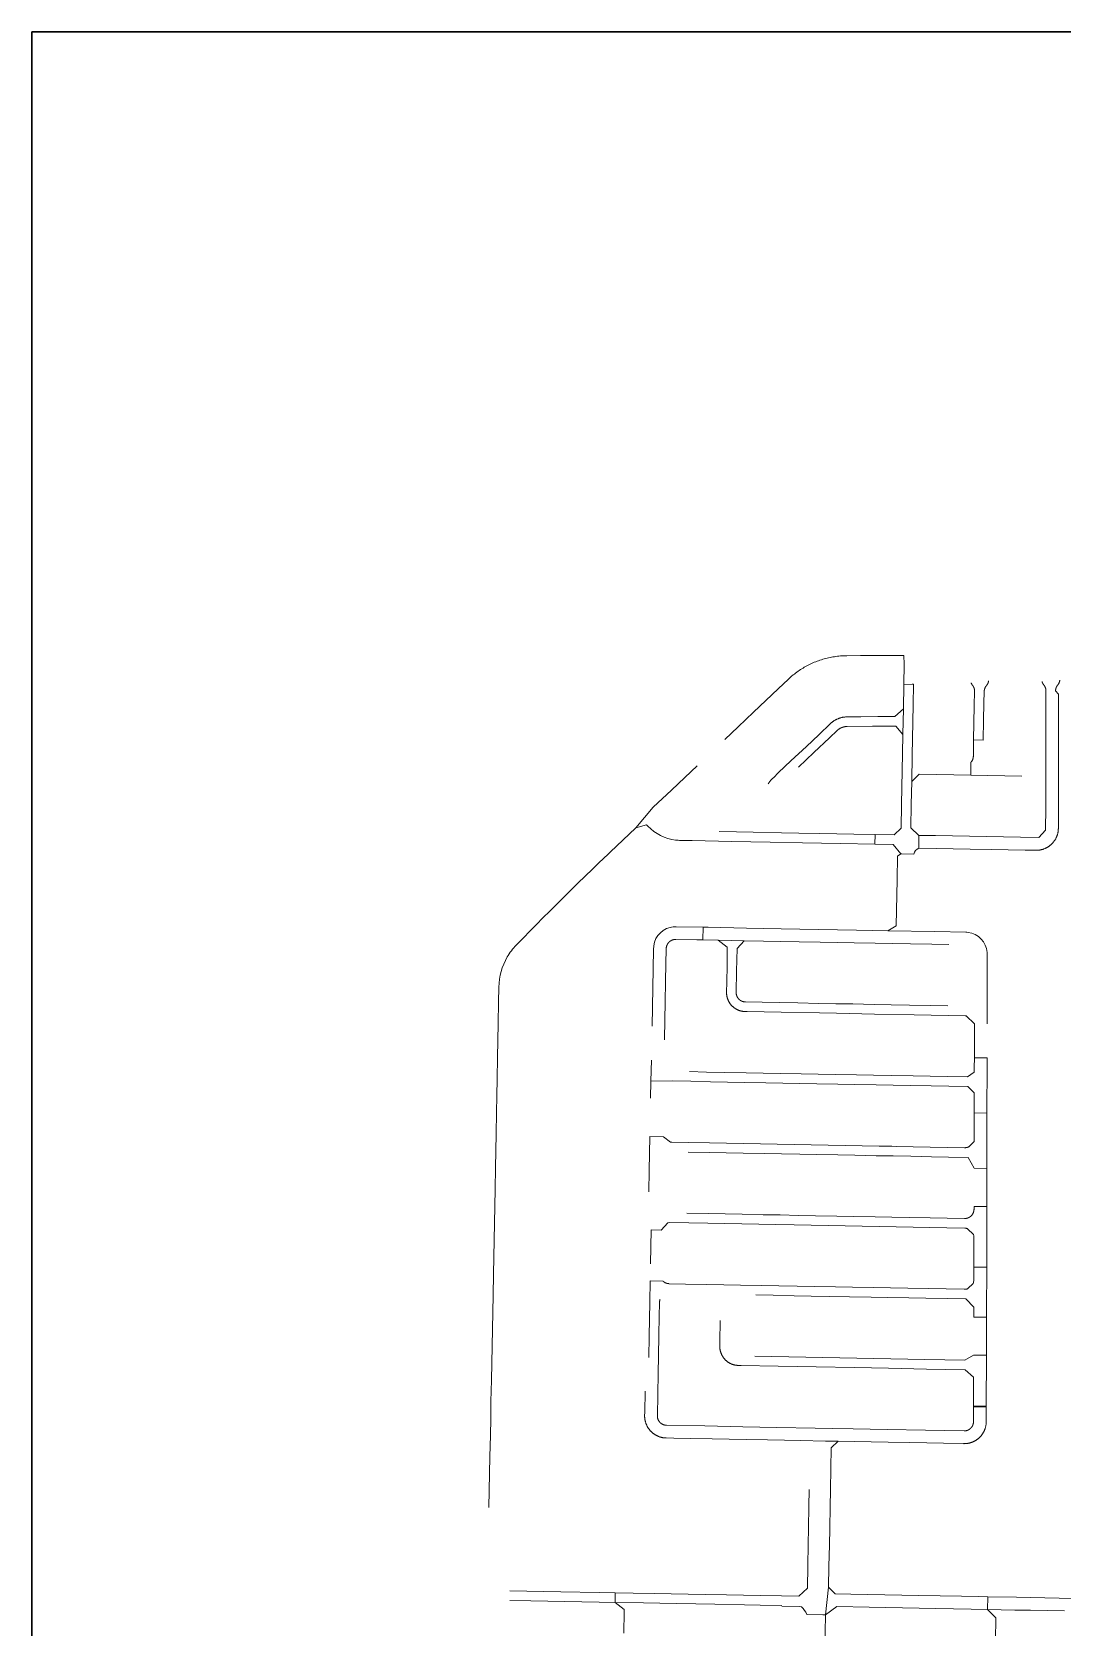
# Model space of a CAD drawing. Header units: millimetres. Extents: x 881174 to 1703668, y 372820 to 704197.
# Drawn here: x 881174 to 884814, y 667931 to 673564 of the extents above; entities that cross this region are included whole.
import ezdxf

# ---------------------------------------------------------------- set-up
doc = ezdxf.new("R2010")
doc.units = ezdxf.units.MM
doc.layers.add('Exercise01', color=190, linetype='Continuous', lineweight=30)
doc.layers.add('Polyline01', color=7, linetype='Continuous', lineweight=60, true_color=0xa451a4)

msp = doc.modelspace()

# ---------------------------------------------------------------- linework, layer by layer
at = {"layer": 'Exercise01', "ltscale": 1.5}
msp.add_lwpolyline([(881173.9, 665063.8), (887011, 665063.8), (887011, 673564.4), (881173.9, 673564.4)], close=True, dxfattribs=at)
at = {"layer": 'Polyline01', "lineweight": 0, "flags": 128}
for points in [[(884035.8, 671360.8), (884030.5, 671360.4), (884025.2, 671359.9), (884019.9, 671359.4), (884014.7, 671358.7), (884009.5, 671357.9), (884004.2, 671357.1), (883999, 671356.2), (883993.9, 671355.1), (883988.7, 671354), (883983.5, 671352.8), (883978.4, 671351.5), (883973.3, 671350.1), (883968.2, 671348.7), (883963.2, 671347.1), (883958.1, 671345.5), (883953.1, 671343.7), (883948.2, 671341.9), (883943.3, 671340), (883938.3, 671338), (883931.3, 671334.9), (883926.4, 671332.7), (883921.7, 671330.4), (883917, 671328.1), (883912.3, 671325.6), (883907.6, 671323.1), (883903, 671320.5), (883898.5, 671317.8), (883894, 671315), (883889.5, 671312.1), (883885.1, 671309.2), (883880.8, 671306.2), (883876.5, 671303.1), (883872.2, 671300), (883868, 671296.7), (883863.9, 671293.4), (883858.3, 671288.8)], [(884161.1, 671362.2), (884101, 671361.7), (884052.9, 671361.4), (884047.7, 671361.3), (884042.4, 671361.1), (884035.8, 671360.8)], [(884254.3, 671362.3), (884254.3, 671362.3), (884226.8, 671362.4), (884161.1, 671362.2)], [(884255.1, 671259.9), (884256, 671331.8), (884254.3, 671362.3)], [(883858.3, 671288.8), (883854.3, 671285.3), (883846.9, 671278.5), (883811, 671244.6), (883767.5, 671203.3)], [(884255.1, 671259.9), (884253.5, 671173.7)], [(884255.1, 671259.9), (884283.9, 671260.4)], [(884283.9, 671260.4), (884289.1, 671260.4)], [(884287.7, 671188), (884289.1, 671260.4)], [(884503.7, 671183.9), (884504.7, 671235.6), (884504.7, 671236.1), (884504.7, 671236.7), (884504.6, 671237.3), (884504.6, 671237.8), (884504.6, 671238.4), (884504.5, 671239), (884504.5, 671239.6), (884504.4, 671240.1), (884504.4, 671240.7), (884504.3, 671241.3), (884504.2, 671241.8), (884504.1, 671242.4), (884504, 671243), (884503.8, 671243.5), (884503.7, 671244.1), (884503.6, 671244.7), (884503.4, 671245.2), (884503.2, 671245.8), (884503.1, 671246.3), (884502.9, 671246.9), (884502.7, 671247.4), (884502.5, 671247.9), (884502.3, 671248.5), (884502.1, 671249), (884501.8, 671249.5), (884501.6, 671250.1), (884501.3, 671250.6), (884501.1, 671251.1), (884500.8, 671251.6), (884500.6, 671252.1), (884500.3, 671252.6), (884500, 671253.1), (884499.7, 671253.6), (884499.4, 671254.1), (884499.1, 671254.6), (884498.7, 671255.1), (884498.4, 671255.5), (884498, 671256), (884497.5, 671256.7), (884496.9, 671257.4), (884496.6, 671257.8), (884496.3, 671258.3), (884496, 671258.8), (884495.7, 671259.2), (884495.4, 671259.7), (884495.1, 671260.2), (884494.8, 671260.6), (884494.5, 671261.1), (884494.2, 671261.6), (884494, 671262.1), (884493.7, 671262.6), (884493.5, 671263.1), (884493.3, 671263.6), (884493, 671264.1), (884492.8, 671264.6), (884492.6, 671265.2), (884492.4, 671265.7)], [(884537.9, 671193.2), (884538.7, 671235), (884538.7, 671235.9), (884538.7, 671236.5), (884538.8, 671237), (884538.8, 671237.6), (884538.9, 671238.2), (884539, 671238.7), (884539, 671239.3), (884539.1, 671239.9), (884539.2, 671240.4), (884539.3, 671241), (884539.5, 671241.6), (884539.6, 671242.1), (884539.7, 671242.7), (884539.9, 671243.2), (884540.1, 671243.8), (884540.2, 671244.4), (884540.4, 671244.9), (884540.6, 671245.4), (884540.8, 671246), (884541, 671246.5), (884541.2, 671247.1), (884541.5, 671247.6), (884541.7, 671248.1), (884541.9, 671248.6), (884542.2, 671249.1), (884542.5, 671249.7), (884542.7, 671250.2), (884543, 671250.7), (884543.3, 671251.2), (884543.6, 671251.7), (884543.9, 671252.1), (884544.2, 671252.6), (884544.5, 671253.1), (884544.9, 671253.6), (884545.2, 671254), (884545.6, 671254.5), (884545.9, 671254.9), (884546.3, 671255.4), (884546.6, 671255.8), (884547, 671256.2), (884547.4, 671256.7), (884547.7, 671257.1), (884548.1, 671257.6), (884548.4, 671258), (884548.7, 671258.5), (884549, 671258.9), (884549.3, 671259.4), (884549.6, 671259.9), (884549.9, 671260.4), (884550.2, 671260.8), (884550.5, 671261.3), (884550.8, 671261.8), (884551, 671262.3), (884551.3, 671262.8), (884551.5, 671263.3), (884551.7, 671263.8), (884551.9, 671264.3), (884552.2, 671264.9), (884552.4, 671265.4), (884552.6, 671265.9), (884552.7, 671266.4), (884552.9, 671267), (884553.1, 671267.5), (884553.2, 671268), (884553.4, 671268.6), (884553.5, 671269.1), (884553.6, 671269.6), (884553.8, 671270.2), (884553.9, 671270.7), (884554, 671271.3), (884554.1, 671271.8), (884554.1, 671272.4), (884554.2, 671272.9)], [(884756.6, 671189.2), (884756.7, 671237), (884756.7, 671237.6), (884756.7, 671238.1), (884756.7, 671238.7), (884756.7, 671239.3), (884756.6, 671239.9), (884756.6, 671240.4), (884756.5, 671241), (884756.4, 671241.6), (884756.3, 671242.2), (884756.2, 671242.7), (884756.1, 671243.3), (884756, 671243.9), (884755.9, 671244.4), (884755.8, 671245), (884755.6, 671245.5), (884755.5, 671246.1), (884755.3, 671246.6), (884755.1, 671247.2), (884755, 671247.7), (884754.8, 671248.3), (884754.6, 671248.8), (884754.4, 671249.4), (884754.1, 671249.9), (884753.9, 671250.4), (884753.7, 671251), (884753.4, 671251.5), (884753.2, 671252), (884752.9, 671252.5), (884752.6, 671253), (884752.3, 671253.5), (884752.1, 671254), (884751.8, 671254.5), (884751.4, 671255), (884751.1, 671255.5), (884750.8, 671255.9), (884750.5, 671256.4), (884750.1, 671256.9), (884749.8, 671257.4), (884749.2, 671258), (884748.6, 671258.8), (884748.3, 671259.2), (884747.9, 671259.7), (884747.6, 671260.1), (884747.3, 671260.6), (884747, 671261), (884746.7, 671261.5), (884746.4, 671262), (884746.1, 671262.5), (884745.8, 671263), (884745.6, 671263.4), (884745.3, 671263.9), (884745.1, 671264.4), (884744.8, 671264.9), (884744.6, 671265.5), (884744.4, 671266), (884744.2, 671266.5), (884744, 671267), (884743.8, 671267.5), (884743.6, 671268.1), (884743.4, 671268.6), (884743.2, 671269.1), (884743.1, 671269.7)], [(884790.7, 671237), (884790.8, 671239.1), (884790.8, 671239.6), (884790.9, 671240.2), (884791, 671240.8), (884791, 671241.3), (884791.1, 671241.9), (884791.2, 671242.5), (884791.3, 671243.1), (884791.4, 671243.6), (884791.6, 671244.2), (884791.7, 671244.7), (884791.8, 671245.3), (884792, 671245.9), (884792.1, 671246.4), (884792.3, 671247), (884792.5, 671247.5), (884792.7, 671248), (884792.9, 671248.6), (884793.1, 671249.1), (884793.3, 671249.7), (884793.5, 671250.2), (884793.8, 671250.7), (884794, 671251.2), (884794.3, 671251.7), (884794.5, 671252.3), (884794.8, 671252.8), (884795.1, 671253.3), (884795.4, 671253.8), (884795.7, 671254.3), (884796, 671254.7), (884796.3, 671255.2), (884796.6, 671255.7), (884797, 671256.2), (884797.3, 671256.6), (884797.7, 671257.1), (884798, 671257.5), (884798.3, 671257.9), (884798.7, 671258.4), (884799.1, 671258.9), (884799.4, 671259.3), (884799.8, 671259.8), (884800.1, 671260.2), (884800.4, 671260.7), (884800.7, 671261.1), (884801, 671261.6), (884801.3, 671262.1), (884801.6, 671262.6), (884801.9, 671263.1), (884802.1, 671263.5), (884802.4, 671264), (884802.6, 671264.5), (884802.9, 671265), (884803.1, 671265.6), (884803.3, 671266.1), (884803.5, 671266.6), (884803.7, 671267.1), (884803.9, 671267.6), (884804.1, 671268.2), (884804.3, 671268.7), (884804.4, 671269.2), (884804.6, 671269.8), (884804.8, 671270.3), (884804.9, 671270.8), (884805, 671271.4), (884805.1, 671271.9), (884805.3, 671272.5), (884805.4, 671273), (884805.4, 671273.6), (884805.5, 671274.1), (884805.6, 671274.7), (884805.7, 671275.2)], [(884801.7, 671226.1), (884790.7, 671237)], [(883767.5, 671203.3), (883723.9, 671162.1), (883669.4, 671110.5)], [(884285.4, 671068), (884286.6, 671128), (884287.7, 671188)], [(884501.4, 671063.9), (884502.5, 671123.9), (884503.7, 671183.9)], [(884535.4, 671063.3), (884536.7, 671133.2), (884537.9, 671193.2)], [(884756.3, 671059.2), (884756.5, 671129.2), (884756.6, 671189.2)], [(884801.5, 671140.6), (884801.6, 671200.6), (884801.7, 671226.1)], [(884045.8, 671144.9), (884044.4, 671144.7), (884042.8, 671144.5), (884041.3, 671144.3), (884039.9, 671144), (884038.4, 671143.8), (884036.9, 671143.5), (884035.4, 671143.1), (884033.9, 671142.8), (884032.4, 671142.4), (884031, 671142), (884029.5, 671141.5), (884028.1, 671141.1), (884026.6, 671140.6), (884025.2, 671140.1), (884023.8, 671139.6), (884022.4, 671139), (884021, 671138.4), (884019.6, 671137.8), (884018.2, 671137.2), (884016.8, 671136.5), (884015.5, 671135.8), (884014.1, 671135.1), (884012.8, 671134.4), (884011.5, 671133.7), (884010.2, 671132.9), (884008.9, 671132.1), (884007.6, 671131.3), (884006.3, 671130.4), (884005.1, 671129.6), (884003.9, 671128.7), (884002.6, 671127.8), (884001.4, 671126.9), (884000.2, 671125.9), (883999.1, 671125), (883997, 671123.1), (883996.2, 671122.4), (883995.3, 671121.6), (883954, 671082.5)], [(884162.6, 671146.2), (884102.6, 671145.7), (884054.5, 671145.4), (884053, 671145.4), (884051.5, 671145.3), (884050, 671145.2), (884048.5, 671145.1), (884045.8, 671144.9)], [(884223.4, 671146.6), (884162.6, 671146.2)], [(884253.5, 671173.7), (884223.4, 671146.6)], [(884253.5, 671173.7), (884251.6, 671082.8)], [(884801.2, 671020.6), (884801.4, 671080.6), (884801.5, 671140.6)], [(883669.4, 671110.5), (883622.2, 671065.8)], [(883954, 671082.5), (883910.4, 671041.2), (883856, 670989.7)], [(884144, 671112), (884054.7, 671111.4), (884053.8, 671111.4), (884052.9, 671111.4), (884052, 671111.3), (884051.1, 671111.2), (884050.1, 671111.2), (884049.2, 671111.1), (884048.3, 671111), (884047.4, 671110.8), (884046.5, 671110.7), (884045.6, 671110.5), (884044.6, 671110.4), (884043.7, 671110.2), (884042.8, 671110), (884041.9, 671109.7), (884041, 671109.5), (884040.2, 671109.2), (884039.3, 671109), (884038.4, 671108.7), (884037.5, 671108.4), (884036.6, 671108.1), (884035.8, 671107.7), (884034.9, 671107.4), (884034.1, 671107), (884033.2, 671106.7), (884032.4, 671106.3), (884031.6, 671105.9), (884030.7, 671105.5), (884029.9, 671105), (884029.1, 671104.6), (884028.3, 671104.1), (884027.5, 671103.6), (884026.7, 671103.1), (884025.9, 671102.6), (884025.2, 671102.1), (884024.4, 671101.6), (884023.7, 671101.1), (884022.9, 671100.5), (884022.2, 671099.9), (884021.5, 671099.4), (884020.8, 671098.8), (884020.1, 671098.2), (884019.4, 671097.5), (884018.7, 671096.9), (883991.6, 671071.2), (883937.1, 671019.7)], [(884225.9, 671112.5), (884144, 671112)], [(884251.6, 671082.8), (884225.9, 671112.5)], [(884282.4, 670916.8), (884284.3, 671010.5), (884285.4, 671068)], [(884491.9, 670985.1), (884492.2, 670985.5), (884492.5, 670985.8), (884492.9, 670986.3), (884493.3, 670986.7), (884493.6, 670987.2), (884494, 670987.6), (884494.3, 670988.1), (884494.6, 670988.6), (884495, 670989.1), (884495.3, 670989.5), (884495.6, 670990), (884495.9, 670990.5), (884496.1, 670991), (884496.4, 670991.5), (884496.7, 670992.1), (884496.9, 670992.6), (884497.2, 670993.1), (884497.4, 670993.6), (884497.7, 670994.1), (884497.9, 670994.7), (884498.1, 670995.2), (884498.3, 670995.7), (884498.5, 670996.3), (884498.7, 670996.8), (884498.8, 670997.4), (884499, 670997.9), (884499.2, 670998.5), (884499.3, 670999.1), (884499.4, 670999.6), (884499.6, 671000.2), (884499.7, 671000.7), (884499.8, 671001.3), (884499.9, 671001.9), (884500, 671002.4), (884500, 671003), (884500.1, 671003.6), (884500.2, 671004.2), (884500.2, 671004.7), (884500.3, 671005.3), (884500.3, 671006.4), (884501.4, 671063.9)], [(884501.4, 671063.9), (884535.4, 671063.3)], [(883937.1, 671019.7), (883882.2, 670967.8)], [(884756.2, 671002.1), (884756.3, 671059.2)], [(884800.9, 670885.7), (884801.1, 670960.7), (884801.2, 671020.6)], [(883433.4, 670887.1), (883480.6, 670931.8), (883524.2, 670973)], [(883856, 670989.7), (883812.4, 670948.4), (883793.6, 670930.6), (883792.1, 670929.2), (883790.7, 670927.8), (883789.2, 670926.3), (883787.8, 670924.8), (883786.5, 670923.3), (883785.1, 670921.8), (883783.8, 670920.2), (883782.5, 670918.6), (883781.3, 670917), (883780, 670915.4), (883778.8, 670913.7), (883777.7, 670912), (883776.5, 670910.3), (883775.4, 670908.6)], [(884491, 670939.6), (884491.9, 670985.1)], [(884756, 670902.2), (884756.2, 671002.1)], [(884281, 670835.6), (884282.4, 670916.8)], [(884282.4, 670916.8), (884309.4, 670943)], [(884309.4, 670943), (884371, 670941.9)], [(884371, 670941.9), (884431, 670940.8), (884491, 670939.6)], [(884491, 670939.6), (884551, 670938.5), (884611, 670937.3)], [(884611, 670937.3), (884671, 670936.2)], [(884755.6, 670744.9), (884755.8, 670826.7), (884756, 670902.2)], [(883308.3, 670753.6), (883369.2, 670826.3), (883433.4, 670887.1)], [(884800.6, 670765.7), (884800.9, 670885.7)], [(884281, 670835.6), (884279.6, 670753.4)], [(883262.3, 670710.1), (883308.3, 670753.6)], [(883308.3, 670753.6), (883346, 670763.6)], [(884153.1, 670730), (884152.6, 670696)], [(884279.6, 670753.4), (884308.2, 670727)], [(884308.2, 670727), (884307.5, 670682.1)], [(884308.2, 670727), (884366.9, 670725.9)], [(884366.9, 670725.9), (884426.9, 670724.8), (884486.9, 670723.7)], [(884731.3, 670719.2), (884755.6, 670744.9)], [(884749.7, 670679), (884751, 670679.5), (884752.3, 670680), (884753.5, 670680.6), (884754.8, 670681.1), (884756, 670681.7), (884757.2, 670682.3), (884758.4, 670682.9), (884759.6, 670683.5), (884760.8, 670684.2), (884762, 670684.9), (884763.2, 670685.6), (884764.3, 670686.3), (884765.5, 670687), (884766.6, 670687.8), (884767.7, 670688.6), (884768.8, 670689.4), (884769.9, 670690.2), (884771, 670691), (884772.1, 670691.9), (884773.1, 670692.7), (884774.1, 670693.6), (884775.2, 670694.5), (884776.1, 670695.5), (884777.1, 670696.4), (884778.1, 670697.4), (884779, 670698.3), (884780, 670699.3), (884780.9, 670700.3), (884781.8, 670701.4), (884782.7, 670702.4), (884783.5, 670703.5), (884784.4, 670704.5), (884785.2, 670705.6), (884786.3, 670707.1), (884787.1, 670708.3), (884787.8, 670709.4), (884788.6, 670710.5), (884789.3, 670711.7), (884790, 670712.9), (884790.6, 670714), (884791.3, 670715.2), (884791.9, 670716.4), (884792.5, 670717.7), (884793.1, 670718.9), (884793.7, 670720.1), (884794.3, 670721.4), (884794.8, 670722.6), (884795.3, 670723.9), (884795.8, 670725.2), (884796.2, 670726.4), (884796.7, 670727.7), (884797.1, 670729), (884797.5, 670730.3), (884797.9, 670731.6), (884798.2, 670733), (884798.5, 670734.3), (884798.8, 670735.6), (884799.1, 670736.9), (884799.4, 670738.3), (884799.6, 670739.6), (884799.8, 670741), (884800, 670742.3), (884800.1, 670743.7), (884800.3, 670745), (884800.4, 670746.4), (884800.5, 670747.7), (884800.5, 670749.1), (884800.6, 670750.5), (884800.6, 670752), (884800.6, 670765.7)], [(883153.2, 670606.2), (883177.3, 670629.4), (883193.7, 670645), (883210.4, 670660.9), (883218.2, 670668.3), (883262.3, 670710.1)], [(883645.6, 670705.8), (883506.4, 670708.3)], [(883782.2, 670703.1), (883645.6, 670705.8)], [(883896.4, 670700.9), (883782.2, 670703.1)], [(884031.3, 670698.3), (883896.4, 670700.9)], [(884152.6, 670696), (884031.3, 670698.3)], [(884152.6, 670696), (884217, 670694.9)], [(884217, 670694.9), (884243.7, 670661.3)], [(884307.5, 670682.1), (884368.6, 670680.9)], [(884368.6, 670680.9), (884428.6, 670679.8), (884488.6, 670678.6)], [(884486.9, 670723.7), (884546.9, 670722.5), (884606.9, 670721.4)], [(884488.6, 670678.6), (884563.6, 670677.2), (884623.6, 670676)], [(884606.9, 670721.4), (884666.9, 670720.2)], [(884623.6, 670676), (884683.6, 670674.9), (884721.1, 670674.2), (884722.5, 670674.2), (884723.8, 670674.2), (884725.2, 670674.2), (884726.6, 670674.3), (884727.9, 670674.4), (884729.3, 670674.5), (884730.6, 670674.6), (884732, 670674.7), (884733.3, 670674.9), (884734.7, 670675.1), (884736, 670675.3), (884737.4, 670675.6), (884738.7, 670675.9), (884740, 670676.1), (884741.4, 670676.5), (884742.7, 670676.8), (884744, 670677.2), (884745.3, 670677.5), (884746.6, 670678), (884747.9, 670678.4), (884749.7, 670679)], [(884666.9, 670720.2), (884731.3, 670719.2)], [(884243.7, 670661.3), (884247.4, 670661.3)], [(884247.4, 670661.3), (884290.3, 670661)], [(883066.3, 670521.6), (883086.5, 670541.5), (883102, 670556.6), (883129.6, 670583.4), (883153.2, 670606.2)], [(882958.9, 670414.5), (882977.3, 670433), (883006.2, 670462.1), (883034.3, 670490), (883066.3, 670521.6)], [(883448.8, 670359.4), (883448.3, 670359.4), (883447.7, 670359.4), (883447.1, 670359.3), (883446.5, 670359.3), (883446, 670359.3), (883445.4, 670359.2), (883444.8, 670359.2), (883444.2, 670359.1), (883443.7, 670359.1), (883443.1, 670359), (883442.5, 670358.9), (883442, 670358.8), (883441.4, 670358.7), (883440.8, 670358.5), (883440.3, 670358.4), (883439.7, 670358.3), (883439.2, 670358.1), (883438.6, 670357.9), (883438.1, 670357.8), (883437.5, 670357.6), (883437, 670357.4), (883436.4, 670357.2), (883435.9, 670357), (883435.4, 670356.8), (883434.8, 670356.5), (883434.3, 670356.3), (883433.8, 670356.1), (883433.3, 670355.8), (883432.8, 670355.5), (883432.3, 670355.3), (883431.8, 670355), (883431.3, 670354.7), (883430.8, 670354.4), (883430.3, 670354.1), (883429.8, 670353.8), (883429.3, 670353.4), (883428.9, 670353.1), (883428.4, 670352.8), (883427.9, 670352.4), (883427.5, 670352), (883427, 670351.7), (883426.6, 670351.3), (883426.2, 670350.9), (883425.8, 670350.5), (883425.3, 670350.1), (883424.9, 670349.7), (883424.5, 670349.3), (883424.1, 670348.9), (883423.7, 670348.5), (883423.3, 670348.1), (883423, 670347.6), (883422.6, 670347.2), (883422.2, 670346.7), (883421.9, 670346.3), (883421.5, 670345.8), (883421.2, 670345.3), (883420.9, 670344.9), (883420.6, 670344.4), (883420.3, 670343.9), (883420, 670343.4), (883419.7, 670342.9), (883419.4, 670342.4), (883419.1, 670341.9), (883418.8, 670341.4), (883418.6, 670340.9), (883418.3, 670340.4), (883418.1, 670339.8), (883417.9, 670339.3), (883417.6, 670338.8), (883417.4, 670338.2), (883417.2, 670337.7), (883417, 670337.2), (883416.8, 670336.6), (883416.7, 670336.1), (883416.5, 670335.5), (883416.4, 670335), (883416.2, 670334.4), (883416.1, 670333.8), (883415.9, 670333.3), (883415.8, 670332.7), (883415.7, 670332.1), (883415.6, 670331.6), (883415.5, 670331), (883415.5, 670330.4), (883415.4, 670329.9), (883415.3, 670329.3), (883415.3, 670328.7), (883415.3, 670328.1), (883415.2, 670327.1)], [(883544.6, 670357.5), (883523.8, 670357.9), (883448.8, 670359.4)], [(883544.6, 670357.5), (883598.9, 670356.5)], [(883630.9, 670332.1), (883630.1, 670267.9)], [(883691, 670354.7), (883758.8, 670353.5)], [(883758.8, 670353.5), (883818.8, 670352.3), (883884.5, 670351.1)], [(883884.5, 670351.1), (883958.8, 670349.6), (884018.7, 670348.5)], [(884018.7, 670348.5), (884078.7, 670347.4), (884153.7, 670345.9)], [(884153.7, 670345.9), (884213.7, 670344.8), (884278.7, 670343.6)], [(884278.7, 670343.6), (884353.7, 670342.1), (884413.7, 670341)], [(883415.2, 670327.1), (883414.2, 670272)], [(883414.2, 670272), (883413, 670212), (883411.6, 670137)], [(883630.1, 670267.9), (883629, 670207.9), (883628.3, 670172.9), (883628.3, 670171.7), (883628.3, 670170.6), (883628.4, 670169.4), (883628.4, 670168.2), (883628.5, 670167.1), (883628.6, 670165.9), (883628.7, 670164.7), (883628.8, 670163.6), (883629, 670162.4), (883629.1, 670161.3), (883629.3, 670160.1), (883629.5, 670159), (883629.8, 670157.8), (883630, 670156.7), (883630.3, 670155.6), (883630.9, 670153.3)], [(883662.4, 670168.8), (883662.5, 670168.2), (883662.6, 670167.7), (883662.6, 670167.1), (883662.7, 670166.5), (883662.8, 670165.9), (883662.9, 670165.4), (883663, 670164.8), (883663.1, 670164.3), (883663.3, 670163.7), (883663.4, 670163.1), (883663.6, 670162.6), (883663.7, 670162), (883663.9, 670161.5), (883664.1, 670160.9), (883664.3, 670160.4), (883664.5, 670159.9), (883664.7, 670159.3), (883664.9, 670158.8), (883665.1, 670158.3), (883665.4, 670157.7), (883665.6, 670157.2), (883665.9, 670156.7), (883666.1, 670156.2), (883666.4, 670155.7), (883666.7, 670155.2), (883667, 670154.7), (883667.3, 670154.2), (883667.6, 670153.7), (883667.9, 670153.2), (883668.2, 670152.8), (883668.6, 670152.3), (883668.9, 670151.8), (883669.3, 670151.4), (883669.6, 670150.9), (883670, 670150.5), (883670.4, 670150), (883670.8, 670149.6), (883671.1, 670149.2), (883671.5, 670148.7), (883671.9, 670148.3), (883672.4, 670147.9), (883672.8, 670147.5), (883673.2, 670147.1), (883673.6, 670146.8), (883674.1, 670146.4), (883674.5, 670146), (883675, 670145.7), (883675.4, 670145.3), (883675.9, 670145), (883676.3, 670144.6), (883676.8, 670144.3), (883677.3, 670144), (883677.8, 670143.7), (883678.3, 670143.4), (883678.8, 670143.1), (883679.3, 670142.8), (883679.8, 670142.5), (883680.3, 670142.3), (883680.8, 670142), (883681.3, 670141.7), (883681.8, 670141.5), (883682.4, 670141.3), (883682.9, 670141.1), (883683.4, 670140.8), (883684, 670140.6), (883684.5, 670140.4), (883685.1, 670140.3), (883685.6, 670140.1), (883686.2, 670139.9), (883686.7, 670139.8), (883687.3, 670139.6), (883687.8, 670139.5)], [(882820.3, 670002.5), (882821.4, 670062.5), (882822.9, 670137.5)], [(883411.6, 670137), (883410.5, 670077), (883409.1, 670005.1)], [(883630.9, 670153.3), (883631.2, 670152.2), (883631.5, 670151.1), (883631.9, 670150), (883632.3, 670148.9), (883632.7, 670147.8), (883633.1, 670146.7), (883633.6, 670145.6), (883634, 670144.5), (883634.5, 670143.5), (883635, 670142.4), (883635.5, 670141.4), (883636.1, 670140.3), (883636.6, 670139.3), (883637.2, 670138.3), (883637.8, 670137.3), (883638.4, 670136.3), (883639, 670135.3), (883639.7, 670134.3), (883640.3, 670133.3), (883641, 670132.4), (883641.7, 670131.4), (883642.4, 670130.5), (883643.1, 670129.6), (883643.9, 670128.7), (883644.6, 670127.8), (883645.4, 670126.9), (883646.2, 670126.1), (883647, 670125.2), (883647.8, 670124.4), (883648.7, 670123.6), (883649.5, 670122.7), (883650.4, 670122), (883651.2, 670121.2), (883652.1, 670120.4), (883653, 670119.7), (883653.9, 670118.9), (883654.9, 670118.2), (883655.8, 670117.5), (883656.7, 670116.8), (883657.7, 670116.2), (883658.7, 670115.6), (883660.7, 670114.3), (883661.6, 670113.7), (883662.7, 670113.1), (883663.7, 670112.6), (883664.7, 670112), (883665.8, 670111.5), (883666.8, 670111), (883667.9, 670110.5), (883669, 670110), (883670, 670109.6), (883671.1, 670109.2), (883672.2, 670108.7), (883673.3, 670108.3), (883674.4, 670108), (883675.5, 670107.6), (883676.7, 670107.3), (883677.8, 670107), (883678.9, 670106.7), (883680.1, 670106.4), (883681.2, 670106.1), (883682.3, 670105.9), (883683.5, 670105.7), (883684.6, 670105.5), (883685.8, 670105.3), (883687, 670105.2), (883688.1, 670105), (883689.3, 670104.9), (883690.4, 670104.8), (883691.6, 670104.7), (883692.8, 670104.7), (883694.1, 670104.6), (883700.7, 670104.5)], [(883687.8, 670139.5), (883688.4, 670139.4), (883689, 670139.2), (883689.5, 670139.1), (883690.1, 670139), (883690.7, 670139), (883691.2, 670138.9), (883691.8, 670138.8), (883692.4, 670138.8), (883693, 670138.7), (883693.5, 670138.7), (883694.1, 670138.7), (883694.7, 670138.6), (883754.7, 670137.5)], [(883700.7, 670104.5), (883761.5, 670103.4), (883821.5, 670102.2)], [(883754.7, 670137.5), (883814.7, 670136.4), (883879.7, 670135.1)], [(883879.7, 670135.1), (883954.6, 670133.7), (884014.6, 670132.5)], [(884014.6, 670132.5), (884074.6, 670131.4), (884149.6, 670130)], [(884149.6, 670130), (884209.6, 670128.8), (884274.6, 670127.6)], [(884274.6, 670127.6), (884349.6, 670126.2), (884409.6, 670125)], [(883821.5, 670102.2), (883956.5, 670099.6)], [(883956.5, 670099.6), (884016.5, 670098.5), (884016.5, 670098.5)], [(884016.5, 670098.5), (884151.5, 670095.9)], [(884151.5, 670095.9), (884291.4, 670093.3)], [(884291.4, 670093.3), (884411.4, 670091)], [(884411.4, 670091), (884471.7, 670089.8), (884475.2, 670089.8), (884475.2, 670089.8)], [(882817.7, 669867.6), (882819.2, 669942.6), (882820.3, 670002.5)], [(884503.8, 669941.7), (884503.7, 669906.7), (884503.5, 669890.9)], [(884548.5, 669805.8), (884548.6, 669857.5), (884548.6, 669865.8), (884548.8, 669940.8)], [(883361.3, 669858.6), (883362.7, 669933.5)], [(883622.4, 669890), (883557.4, 669891.2), (883497.5, 669892.4)], [(883757.4, 669887.4), (883697.4, 669888.5), (883622.4, 669890)], [(883892.4, 669884.8), (883817.4, 669886.3), (883757.4, 669887.4)], [(884013.6, 669882.5), (883952.4, 669883.7), (883892.4, 669884.8)], [(884147.3, 669880), (884087.4, 669881.1), (884013.6, 669882.5)], [(884287.3, 669877.3), (884212.3, 669878.7), (884147.3, 669880)], [(882815.4, 669747.6), (882816.6, 669807.6), (882817.7, 669867.6)], [(883361.3, 669858.6), (883360.1, 669798.6)], [(883502.1, 669858.3), (883438.2, 669859.5), (883361.3, 669858.6)], [(883631.8, 669855.8), (883571.8, 669856.9), (883502.1, 669858.3)], [(883766.8, 669853.2), (883691.8, 669854.6), (883631.8, 669855.8)], [(883886.7, 669850.9), (883826.8, 669852.1), (883766.8, 669853.2)], [(884021.7, 669848.4), (883946.7, 669849.8), (883886.7, 669850.9)], [(884156.7, 669845.8), (884081.7, 669847.2), (884021.7, 669848.4)], [(884276.7, 669843.5), (884216.7, 669844.6), (884156.7, 669845.8)], [(884413.7, 669840.9), (884351.7, 669842.1), (884276.7, 669843.5)], [(884410.4, 669875), (884347.3, 669876.2), (884287.3, 669877.3)], [(884480, 669873.8), (884410.4, 669875)], [(884481.1, 669839.7), (884413.7, 669840.9)], [(884503.5, 669817.4), (884481.1, 669839.7)], [(884503.4, 669746.7), (884503.5, 669817.4)], [(884548.4, 669745.8), (884548.5, 669805.8)], [(882814, 669672.6), (882815.4, 669747.6)], [(884503.4, 669746.7), (884503.3, 669731.3), (884503.1, 669645.9)], [(884548.4, 669745.8), (884548.2, 669670.8)], [(882814, 669672.6), (882812.9, 669612.6)], [(883357.6, 669663.6), (883356.4, 669603.6), (883355.3, 669543.6)], [(883405.9, 669662.6), (883357.6, 669663.6)], [(883430, 669643.9), (883405.9, 669662.6)], [(884548.2, 669670.8), (884547.9, 669550.8)], [(882812.9, 669612.6), (882811.7, 669552.6), (882810.3, 669477.6)], [(883567.7, 669641), (883492.7, 669642.4), (883435.1, 669643.5), (883430, 669643.9)], [(883689.4, 669638.7), (883627.7, 669639.8), (883567.7, 669641)], [(883807.6, 669636.4), (883747.7, 669637.5), (883689.4, 669638.7)], [(883927.6, 669634.1), (883867.6, 669635.3), (883807.6, 669636.4)], [(884047.6, 669631.8), (883987.6, 669633), (883927.6, 669634.1)], [(884167.6, 669629.5), (884107.6, 669630.7), (884047.6, 669631.8)], [(884287.6, 669627.3), (884227.6, 669628.4), (884212.6, 669628.7), (884167.6, 669629.5)], [(884407.5, 669625), (884347.5, 669626.1), (884287.6, 669627.3)], [(884484.7, 669627.2), (884484.1, 669626.9), (884483.5, 669626.6), (884483, 669626.4), (884482.5, 669626.2), (884481.9, 669626), (884481.4, 669625.8), (884480.9, 669625.6), (884480.3, 669625.4), (884479.8, 669625.2), (884479.2, 669625), (884478.6, 669624.9), (884478.1, 669624.8), (884477.5, 669624.6), (884477, 669624.5), (884476.4, 669624.4), (884475.8, 669624.3), (884475.3, 669624.2), (884474.7, 669624.1), (884474.1, 669624), (884473.6, 669624), (884473, 669623.9), (884472.4, 669623.9), (884471.8, 669623.8), (884471.3, 669623.8), (884470.7, 669623.8), (884470.1, 669623.8), (884469.6, 669623.8), (884407.5, 669625)], [(884503.1, 669645.9), (884484.7, 669627.2)], [(883355.3, 669543.6), (883353.9, 669468.6)], [(882810.3, 669477.6), (882809.2, 669417.6), (882808, 669357.7)], [(883622.9, 669389.9), (883562.9, 669391), (883487.9, 669392.4)], [(883757.9, 669387.3), (883682.9, 669388.7), (883622.9, 669389.9)], [(883882.9, 669384.9), (883817.9, 669386.2), (883757.9, 669387.3)], [(884017.8, 669382.3), (883942.9, 669383.8), (883882.9, 669384.9)], [(884152.8, 669379.8), (884077.8, 669381.2), (884017.8, 669382.3)], [(884274.8, 669377.5), (884212.8, 669378.6), (884152.8, 669379.8)], [(884407.8, 669374.9), (884347.8, 669376.1), (884274.8, 669377.5)], [(884469, 669373.8), (884407.8, 669374.9)], [(884502.6, 669415.9), (884502.6, 669406.6), (884502.6, 669405.6), (884502.5, 669405), (884502.5, 669404.4), (884502.5, 669403.8), (884502.4, 669403.2), (884502.3, 669402.7), (884502.3, 669402.1), (884502.2, 669401.5), (884502.1, 669401), (884502, 669400.4), (884501.9, 669399.8), (884501.7, 669399.3), (884501.6, 669398.7), (884501.4, 669398.2), (884501.3, 669397.6), (884501.1, 669397.1), (884501, 669396.5), (884500.8, 669396), (884500.6, 669395.4), (884500.4, 669394.9), (884500.2, 669394.3), (884499.9, 669393.8), (884499.7, 669393.3), (884499.5, 669392.8), (884499.2, 669392.2), (884499, 669391.7), (884498.7, 669391.2), (884498.4, 669390.7), (884498.1, 669390.2), (884497.8, 669389.7), (884497.5, 669389.2), (884497.2, 669388.7), (884496.9, 669388.3), (884496.6, 669387.8), (884496.2, 669387.3), (884495.9, 669386.9), (884495.6, 669386.4), (884495.2, 669385.9), (884494.8, 669385.5), (884494.5, 669385.1), (884494.1, 669384.6), (884493.7, 669384.2), (884493.3, 669383.8), (884492.9, 669383.4), (884492.5, 669383), (884492.1, 669382.6), (884491.6, 669382.2), (884491.2, 669381.8), (884490.8, 669381.4), (884490.3, 669381.1), (884489.9, 669380.7), (884489.4, 669380.4), (884488.9, 669380), (884488.5, 669379.7), (884488, 669379.4), (884487.5, 669379.1), (884487, 669378.7), (884486.5, 669378.4), (884486, 669378.1), (884485.5, 669377.9), (884485, 669377.6), (884484.5, 669377.3), (884484, 669377.1), (884483.5, 669376.8), (884483, 669376.6), (884482.4, 669376.4), (884481.9, 669376.1), (884481.4, 669375.9), (884480.8, 669375.7), (884480.3, 669375.5), (884479.7, 669375.4), (884479.2, 669375.2), (884478.6, 669375), (884478.1, 669374.9), (884477.5, 669374.7), (884477, 669374.6), (884476.4, 669374.5), (884475.8, 669374.3), (884475.3, 669374.2), (884474.7, 669374.1), (884474.1, 669374.1), (884473.6, 669374), (884473, 669373.9), (884472.4, 669373.9), (884471.8, 669373.8), (884471.3, 669373.8), (884470.7, 669373.8), (884470.1, 669373.8), (884469.5, 669373.8), (884469, 669373.8)], [(884547.8, 669280.8), (884548, 669355.8), (884548.1, 669415.8)], [(882808, 669357.7), (882806.9, 669297.7), (882805.7, 669237.7)], [(883362.3, 669333.6), (883361.2, 669273.6), (883360, 669213.6)], [(883421.2, 669358.6), (883396.8, 669332.8)], [(883562.3, 669357), (883427.5, 669359.6), (883421.2, 669358.6)], [(883682.3, 669354.7), (883562.3, 669357)], [(883802.2, 669352.4), (883742.2, 669353.6), (883682.3, 669354.7)], [(883927.2, 669350.1), (883867.2, 669351.2), (883802.2, 669352.4)], [(884047.2, 669347.8), (883987.2, 669348.9), (883927.2, 669350.1)], [(884167.2, 669345.5), (884107.2, 669346.6), (884047.2, 669347.8)], [(884287.1, 669343.2), (884227.2, 669344.4), (884167.2, 669345.5)], [(884407.1, 669340.9), (884347.1, 669342.1), (884287.1, 669343.2)], [(884480.2, 669337.9), (884478, 669338.6), (884477.4, 669338.7), (884476.9, 669338.9), (884476.3, 669339), (884475.7, 669339.1), (884475.2, 669339.2), (884474.6, 669339.3), (884474, 669339.4), (884473.4, 669339.5), (884472.9, 669339.5), (884472.3, 669339.6), (884471.7, 669339.7), (884471.2, 669339.7), (884470.6, 669339.7), (884470, 669339.7), (884407.1, 669340.9)], [(884500.5, 669317.7), (884480.2, 669337.9)], [(884502.1, 669202.4), (884502.4, 669306.7), (884502.2, 669309.7), (884501.8, 669312.7), (884500.5, 669317.7)], [(884547.6, 669202.3), (884547.8, 669280.8)], [(882805.7, 669237.7), (882804.6, 669177.7), (882803.2, 669102.7)], [(884502.1, 669202.4), (884502, 669156.6), (884501.9, 669153.6), (884501.4, 669150.6), (884500.7, 669147.7), (884499.7, 669144.6)], [(884547.5, 669160.8), (884547.3, 669085.8), (884547.2, 669025.8)], [(884547.6, 669202.3), (884547.5, 669160.8)], [(882803.2, 669102.7), (882802, 669042.7), (882800.9, 668982.7)], [(883618.2, 669139.9), (883558.2, 669141.1), (883483.2, 669142.5)], [(883751.1, 669137.4), (883678.1, 669138.8), (883618.2, 669139.9)], [(883867.5, 669101.2), (883792.5, 669102.6), (883731.2, 669103.7)], [(883878.1, 669135), (883813.1, 669136.2), (883751.1, 669137.4)], [(883992.1, 669098.8), (883927.4, 669100), (883867.5, 669101.2)], [(884013.1, 669132.4), (883938.1, 669133.8), (883878.1, 669135)], [(884138.7, 669096), (884062.4, 669097.4), (883992.1, 669098.8)], [(884147.5, 669129.8), (884073.1, 669131.3), (884013.1, 669132.4)], [(884272.4, 669093.4), (884197.4, 669094.9), (884138.7, 669096)], [(884269.3, 669127.5), (884208, 669128.7), (884147.5, 669129.8)], [(884404.6, 669124.9), (884343, 669126.1), (884269.3, 669127.5)], [(884407.4, 669090.9), (884332.4, 669092.3), (884272.4, 669093.4)], [(884481.3, 669126.1), (884480.8, 669125.9), (884480.2, 669125.7), (884479.7, 669125.5), (884479.1, 669125.3), (884478.6, 669125.1), (884478, 669125), (884477.5, 669124.8), (884476.9, 669124.7), (884476.4, 669124.6), (884475.8, 669124.4), (884475.2, 669124.3), (884474.7, 669124.2), (884474.1, 669124.1), (884473.5, 669124), (884473, 669124), (884472.4, 669123.9), (884471.8, 669123.8), (884471.2, 669123.8), (884470.7, 669123.8), (884470.1, 669123.7), (884469.5, 669123.7), (884469, 669123.7), (884468.4, 669123.7), (884404.6, 669124.9)], [(884473.9, 669089.6), (884407.4, 669090.9)], [(884499.7, 669144.6), (884481.3, 669126.1)], [(883389.2, 668962.2), (883390.5, 669027.2), (883391.4, 669077.3), (883391.5, 669078.3), (883391.5, 669078.9), (883391.5, 669079.5), (883391.6, 669080.1), (883391.7, 669080.7), (883391.7, 669081.2), (883391.8, 669081.8), (883391.9, 669082.4), (883392, 669082.9), (883392.1, 669083.5), (883392.3, 669084.1), (883392.4, 669084.6), (883392.6, 669085.2), (883392.7, 669085.7), (883392.9, 669086.3), (883393, 669086.8), (883393.2, 669087.4), (883393.4, 669087.8)], [(884501.8, 669061), (884473.9, 669089.6)], [(884501.7, 669025.9), (884501.8, 669061)], [(882800.9, 668982.7), (882799.7, 668922.7), (882798.6, 668862.7)], [(883356.3, 669018.5), (883355.2, 668958.5), (883353.7, 668883.5)], [(883609.9, 668895.5), (883609.4, 668896.9), (883608.9, 668898), (883608.5, 668899), (883608.1, 668900.1), (883607.8, 668901.3), (883607.4, 668902.4), (883607.1, 668903.5), (883606.8, 668904.6), (883606.5, 668905.8), (883606.2, 668906.9), (883606, 668908), (883605.7, 668909.2), (883605.5, 668910.3), (883605.3, 668911.5), (883605.1, 668912.6), (883605, 668913.8), (883604.9, 668915), (883604.8, 668916.1), (883604.7, 668917.3), (883604.6, 668918.5), (883604.5, 668919.6), (883604.5, 668920.8), (883604.5, 668922), (883604.5, 668923.2), (883604.8, 668938.1), (883606.2, 669013.1)], [(883386.7, 668827.3), (883387.8, 668887.3), (883389.2, 668962.2)], [(883680.2, 668854.7), (883670.3, 668854.9), (883668.8, 668854.9), (883667.7, 668855), (883666.5, 668855), (883665.3, 668855.1), (883664.2, 668855.3), (883663, 668855.4), (883661.9, 668855.6), (883660.7, 668855.7), (883659.5, 668855.9), (883658.4, 668856.2), (883657.3, 668856.4), (883656.1, 668856.7), (883655, 668856.9), (883653.8, 668857.2), (883652.7, 668857.6), (883651.6, 668857.9), (883650.5, 668858.2), (883649.4, 668858.6), (883648.3, 668859), (883647.2, 668859.4), (883646.1, 668859.9), (883645, 668860.3), (883644, 668860.8), (883642.9, 668861.3), (883641.8, 668861.8), (883640.8, 668862.3), (883639.8, 668862.9), (883638.7, 668863.4), (883638.7, 668863.4), (883636, 668865), (883635, 668865.7), (883634.1, 668866.3), (883633.1, 668867), (883632.1, 668867.6), (883631.2, 668868.3), (883630.3, 668869.1), (883629.4, 668869.8), (883628.5, 668870.5), (883627.6, 668871.3), (883626.7, 668872.1), (883625.8, 668872.8), (883625, 668873.7), (883624.1, 668874.5), (883623.3, 668875.3), (883622.5, 668876.2), (883621.7, 668877), (883621, 668877.9), (883620.2, 668878.8), (883619.5, 668879.7), (883618.7, 668880.6), (883618, 668881.5), (883617.3, 668882.5), (883616.6, 668883.4), (883616, 668884.4), (883615.3, 668885.4), (883614.7, 668886.3), (883614.1, 668887.3), (883613.5, 668888.3), (883612.9, 668889.4), (883612.4, 668890.4), (883611.8, 668891.4), (883611.3, 668892.5), (883610.8, 668893.5), (883609.9, 668895.5)], [(883848.4, 668885.5), (883728.4, 668887.8)], [(883968.3, 668883.2), (883908.3, 668884.3), (883848.4, 668885.5)], [(884088.3, 668880.9), (883968.3, 668883.2)], [(884208.3, 668878.6), (884148.3, 668879.8), (884088.3, 668880.9)], [(884328.5, 668876.3), (884208.3, 668878.6)], [(884470.6, 668873.6), (884328.5, 668876.3)], [(884500.9, 668891.6), (884470.6, 668873.6)], [(884546.4, 668890.8), (884500.9, 668891.6)], [(884546.1, 668770.8), (884546.2, 668830.8), (884546.4, 668890.8)], [(882798.6, 668862.7), (882797.4, 668802.8), (882796, 668727.8)], [(883383.8, 668677.3), (883385.2, 668752.3), (883386.7, 668827.3)], [(883810.2, 668852.2), (883680.2, 668854.7)], [(883945.2, 668849.6), (883810.2, 668852.2)], [(884080.2, 668847.1), (883945.2, 668849.6)], [(884200.1, 668844.8), (884080.2, 668847.1)], [(884335.1, 668842.2), (884200.1, 668844.8)], [(884470.9, 668839.6), (884335.1, 668842.2)], [(884501, 668813.8), (884470.9, 668839.6)], [(884501, 668710.9), (884501, 668731.2), (884501.2, 668806.6), (884501, 668813.8)], [(884546, 668710.8), (884546.1, 668770.8)], [(882796, 668727.8), (882794.9, 668667.8), (882793.7, 668608)], [(884546, 668710.8), (884545.8, 668656.4), (884545.8, 668654), (884545.7, 668652.6), (884545.7, 668651.3), (884545.6, 668649.9), (884545.4, 668648.5), (884545.3, 668647.2), (884545.1, 668645.8), (884544.9, 668644.5), (884544.7, 668643.1), (884544.4, 668641.8), (884544.1, 668640.5)], [(883416.1, 668643.7), (883415.6, 668643.7), (883415, 668643.7), (883414.4, 668643.7), (883413.9, 668643.8), (883413.3, 668643.9), (883412.7, 668643.9), (883412.1, 668644), (883411.6, 668644.1), (883411, 668644.2), (883410.5, 668644.3), (883409.9, 668644.4), (883409.3, 668644.5), (883408.8, 668644.7), (883408.2, 668644.8), (883407.6, 668645), (883407.1, 668645.1), (883406.6, 668645.3), (883406, 668645.5), (883405.5, 668645.7), (883404.9, 668645.9), (883404.4, 668646.1), (883403.9, 668646.3), (883403.3, 668646.5), (883402.8, 668646.8), (883402.3, 668647), (883401.8, 668647.3), (883401.3, 668647.6), (883400.8, 668647.8), (883400.3, 668648.1), (883399.8, 668648.4), (883399.3, 668648.7), (883398.8, 668649), (883398.3, 668649.3), (883397.8, 668649.7), (883397.4, 668650), (883396.9, 668650.3), (883396.4, 668650.7), (883396, 668651.1), (883395.5, 668651.4), (883395.1, 668651.8), (883394.7, 668652.2), (883394.3, 668652.6), (883393.8, 668653), (883393.4, 668653.4), (883393, 668653.8), (883392.6, 668654.2), (883392.2, 668654.6), (883391.9, 668655.1), (883391.5, 668655.5), (883391.1, 668655.9), (883390.8, 668656.4), (883390.4, 668656.8), (883390.1, 668657.3), (883389.7, 668657.8), (883389.4, 668658.3), (883389.1, 668658.7), (883388.8, 668659.2), (883388.5, 668659.7), (883388.2, 668660.2), (883387.9, 668660.7), (883387.6, 668661.2), (883387.4, 668661.7), (883387.1, 668662.2), (883386.9, 668662.8), (883386.6, 668663.3), (883386.4, 668663.8), (883386.2, 668664.4), (883386, 668664.9), (883385.8, 668665.4), (883385.6, 668666), (883385.4, 668666.5), (883385.2, 668667.1), (883385.1, 668667.6), (883384.9, 668668.2), (883384.8, 668668.7), (883384.6, 668669.3), (883384.5, 668669.9), (883384.4, 668670.4), (883384.3, 668671), (883384.2, 668671.6), (883384.1, 668672.1), (883384, 668672.7), (883384, 668673.3), (883383.9, 668673.8), (883383.9, 668674.4), (883383.8, 668675), (883383.8, 668675.6), (883383.8, 668676.1), (883383.8, 668676.7), (883383.8, 668677.3)], [(883551.1, 668641.1), (883416.1, 668643.7)], [(883686.1, 668638.5), (883551.1, 668641.1)], [(884544.1, 668640.5), (884543.6, 668637.9), (884543.2, 668636.5), (884542.8, 668635.2), (884542.5, 668633.9), (884542.1, 668632.6), (884541.6, 668631.3), (884541.2, 668630), (884540.7, 668628.8), (884540.2, 668627.5), (884539.7, 668626.2), (884539.1, 668625), (884538.6, 668623.8), (884538, 668622.5), (884537.4, 668621.3), (884536.8, 668620.1), (884536.1, 668618.9), (884535.4, 668617.7), (884534.7, 668616.5), (884534, 668615.4), (884533.3, 668614.2), (884532.6, 668613.1), (884531.8, 668612), (884531, 668610.9), (884530.2, 668609.8), (884529.4, 668608.7), (884528.5, 668607.6), (884527.7, 668606.6), (884526.8, 668605.5), (884525.9, 668604.5), (884524.9, 668603.5), (884524, 668602.5), (884523.1, 668601.6), (884522.1, 668600.6), (884521.1, 668599.7), (884520.1, 668598.7), (884519.1, 668597.8), (884518, 668597), (884517, 668596.1), (884515.9, 668595.2), (884514.9, 668594.4), (884513.8, 668593.6), (884512.6, 668592.8), (884511.1, 668591.7), (884510, 668591), (884508.8, 668590.3), (884507.7, 668589.6), (884506.5, 668588.9), (884505.3, 668588.2), (884504.1, 668587.6), (884502.9, 668587), (884501.7, 668586.4), (884500.4, 668585.8), (884499.2, 668585.2), (884497.9, 668584.7), (884496.7, 668584.2), (884495.4, 668583.7), (884494.1, 668583.2), (884492.8, 668582.8), (884491.5, 668582.3), (884490.2, 668581.9), (884488.9, 668581.6), (884487.6, 668581.2), (884486.3, 668580.9), (884485, 668580.6), (884483.6, 668580.3), (884482.3, 668580), (884481, 668579.8), (884479.6, 668579.5), (884478.3, 668579.3), (884476.9, 668579.2), (884475.6, 668579), (884474.2, 668578.9), (884472.9, 668578.8), (884471.5, 668578.7), (884470.1, 668578.7), (884468.8, 668578.7), (884468.8, 668578.7)], [(882793.7, 668608), (882792.3, 668532.8), (882791.2, 668472.8)], [(883806.1, 668636.2), (883686.1, 668638.5)], [(883941.1, 668633.7), (883806.1, 668636.2)], [(884076, 668631.1), (884076, 668631.1), (884001.1, 668632.5), (883941.1, 668633.7)], [(884196, 668628.8), (884076, 668631.1)], [(884199.5, 668583.7), (884139.5, 668584.9), (884079.2, 668586)], [(884331, 668626.2), (884331, 668626.2), (884196, 668628.8)], [(884336.3, 668581.1), (884274.5, 668582.3), (884199.5, 668583.7)], [(884468.8, 668578.7), (884467.6, 668578.6), (884466.4, 668578.7), (884394.5, 668580), (884336.3, 668581.1)], [(882791.2, 668472.8), (882790, 668412.8), (882788.9, 668352.8)], [(883919.3, 668357), (883920.4, 668417)], [(883992.8, 668280.6), (883994.2, 668355.6), (883995.4, 668415.6)], [(883916.7, 668222.1), (883918.4, 668280.9), (883919.3, 668357)], [(883990.2, 668145.7), (883991.7, 668220.6), (883992.8, 668280.6)], [(883913.8, 668068.8), (883915.3, 668147.1), (883916.7, 668222.1)], [(883988.8, 668071.9), (883990.2, 668145.7)], [(882937.1, 668023.7), (882862.1, 668025.1)], [(882922.6, 668057.9), (882862.8, 668059.1)], [(883042.8, 668055.7), (882922.6, 668057.9)], [(883057.1, 668021.4), (882997.1, 668022.5), (882937.1, 668023.7)], [(883177.8, 668053.1), (883042.8, 668055.7)], [(883178.7, 668019.1), (883117.1, 668020.3), (883057.1, 668021.4)], [(883235.3, 668052), (883177.8, 668053.1)], [(883234.7, 668018), (883235.3, 668052)], [(883235.3, 668052), (883297.8, 668050.8)], [(883297.8, 668050.8), (883372.8, 668049.4), (883432.8, 668048.3)], [(883432.8, 668048.3), (883492.8, 668047.1), (883552.8, 668046)], [(883552.8, 668046), (883627.8, 668044.5), (883688.4, 668043.4)], [(883688.4, 668043.4), (883748.4, 668042.2), (883823, 668040.8)], [(883823, 668040.8), (883883.5, 668039.7)], [(883883.5, 668039.7), (883883.5, 668039.7), (883913.8, 668068.8)], [(884011.6, 668048.2), (883988.8, 668071.9)], [(884127.9, 668046), (884067.9, 668047.2), (884011.6, 668048.2)], [(884247.9, 668043.7), (884187.9, 668044.9), (884127.9, 668046)], [(884382.9, 668041.2), (884307.9, 668042.6), (884247.9, 668043.7)], [(884518.5, 668038.6), (884457.9, 668039.7), (884382.9, 668041.2)], [(884551.6, 668037.9), (884518.5, 668038.6)], [(884551.6, 668037.9), (884653, 668036)], [(884653, 668036), (884803, 668033.2)], [(884803, 668033.2), (884863, 668032), (884923, 668030.9)], [(883234.7, 668018), (883178.7, 668019.1)], [(883234.7, 668018), (883334.6, 668016.1), (883392.1, 668015)], [(883266, 667993.2), (883234.7, 668018)], [(883265.6, 667909.4), (883267, 667985), (883267, 667985.6), (883267, 667986.1), (883267, 667986.7), (883266.9, 667987.3), (883266.9, 667987.9), (883266.8, 667988.4), (883266.8, 667989), (883266.7, 667989.6), (883266.6, 667990.1), (883266.5, 667990.7), (883266.4, 667991.2), (883266.3, 667991.8), (883266.1, 667992.4), (883266, 667993), (883266, 667993.2)], [(883392.1, 668015), (883452.1, 668013.9)], [(883452.1, 668013.9), (883587.1, 668011.3)], [(883587.1, 668011.3), (883692, 668009.3), (883747, 668008.3)], [(883747, 668008.3), (883823.4, 668006.8)], [(884132.1, 668000.9), (884018.3, 668003.1)], [(884249.8, 667998.7), (884132.1, 668000.9)], [(884367.7, 667996.4), (884249.8, 667998.7)], [(884492.1, 667994.1), (884367.7, 667996.4)], [(884550.6, 667993), (884492.1, 667994.1)], [(884578, 667883.8), (884579.6, 667964)]]:
    msp.add_lwpolyline(points, dxfattribs=at).dxf.unprotected_set("ltscale", 0)
at = {"layer": 'Polyline01', "lineweight": 0}
for points in [[(884251.6, 671082.8), (884250.4, 671016.1)], [(884250.4, 671016.1), (884249.3, 670956.2), (884248.1, 670895.9)], [(884248.1, 670895.9), (884247, 670836.1)], [(884247, 670836.1), (884245.6, 670752.7)], [(883663.1, 670739.4), (883601.9, 670740.5)], [(883883.1, 670735.2), (883821.9, 670736.3), (883722, 670738.2), (883663.1, 670739.4)], [(884018.1, 670732.6), (883958.1, 670733.7), (883883.1, 670735.2)], [(884153.1, 670730), (884078.1, 670731.4), (884018.1, 670732.6)], [(884220.9, 670728.7), (884153.1, 670730)], [(884245.6, 670752.7), (884220.9, 670728.7)], [(884230.7, 670570.5), (884232.2, 670652.9), (884243.7, 670661.3)], [(884227.7, 670407.1), (884230.7, 670570.5)], [(883544.6, 670357.5), (883545.5, 670402.5)], [(883545.5, 670402.5), (883563.2, 670402.2)], [(883563.2, 670402.2), (883698.2, 670399.6)], [(883698.2, 670399.6), (883821, 670397.3)], [(883821, 670397.3), (883953.1, 670394.8)], [(883953.1, 670394.8), (884088, 670392.2)], [(884088, 670392.2), (884198.6, 670390.1)], [(884198.6, 670390.1), (884227.7, 670407.1)], [(884198.6, 670390.1), (884364.4, 670386.9)], [(883598.9, 670356.5), (883630.9, 670332.1)], [(883598.9, 670356.5), (883691, 670354.7)], [(883691, 670354.7), (883665.3, 670327.9)], [(883370.1, 670323.5), (883367.6, 670188.5)], [(884549.4, 670313.8), (884549.6, 670255.8), (884549.4, 670195.8)], [(883367.6, 670188.5), (883365, 670053.5)], [(884549.4, 670195.8), (884549.3, 670135.8), (884549.1, 670060.8)], [(884475.2, 670089.8), (884504.2, 670061.6)], [(884503.8, 669941.7), (884504.1, 670054.1)], [(884504.1, 670054.1), (884504.1, 670061.8)], [(884548.8, 669940.8), (884503.8, 669941.7)], [(884503.5, 669890.9), (884480, 669873.8)], [(884503.4, 669746.7), (884548.4, 669745.8)], [(883627, 669605.8), (883567, 669607), (883492.1, 669608.4)], [(883762, 669603.3), (883687, 669604.7), (883627, 669605.8)], [(883887, 669600.9), (883822, 669602.1), (883762, 669603.3)], [(884022, 669598.3), (883947, 669599.7), (883887, 669600.9)], [(884156.9, 669595.7), (884081.9, 669597.2), (884022, 669598.3)], [(884278.9, 669593.5), (884216.9, 669594.6), (884156.9, 669595.7)], [(884411.9, 669590.9), (884351.9, 669592), (884278.9, 669593.5)], [(884481.7, 669589.7), (884411.9, 669590.9)], [(884502.9, 669551.7), (884481.7, 669589.7)], [(884547.9, 669550.8), (884502.9, 669551.7)], [(884547.9, 669550.8), (884548.1, 669418.5)], [(884548.1, 669415.8), (884502.6, 669415.9)], [(884548.1, 669418.5), (884548.1, 669415.8)], [(883396.8, 669332.8), (883362.3, 669333.6)], [(883358.9, 669153.5), (883357.4, 669078.5), (883356.3, 669018.5)], [(883403.4, 669152.9), (883358.9, 669153.5)], [(883483.2, 669142.5), (883425.6, 669143.6), (883424.6, 669143.6), (883424, 669143.7), (883423.4, 669143.7), (883422.8, 669143.8), (883422.2, 669143.8), (883421.7, 669143.9), (883421.1, 669144), (883420.5, 669144.1), (883420, 669144.2), (883419.4, 669144.3), (883418.8, 669144.4), (883418.3, 669144.6), (883417.7, 669144.7), (883417.2, 669144.9), (883416.6, 669145), (883416.1, 669145.2), (883415.5, 669145.4), (883415, 669145.6), (883414.4, 669145.8), (883413.9, 669146), (883413.4, 669146.2), (883412.8, 669146.4), (883412.3, 669146.7), (883411.8, 669146.9), (883411.3, 669147.2), (883410.8, 669147.5), (883410.3, 669147.7), (883409.8, 669148), (883409.3, 669148.3), (883408.8, 669148.6), (883408.3, 669148.9), (883407.8, 669149.2), (883407.3, 669149.6), (883406.9, 669149.9), (883406.4, 669150.2), (883406, 669150.6), (883405.5, 669151), (883405.1, 669151.3), (883404.6, 669151.7), (883404.2, 669152.1), (883403.8, 669152.5), (883403.4, 669152.9)], [(884502.1, 669202.4), (884547.6, 669202.3)], [(884547.2, 669025.8), (884501.7, 669025.9)], [(884547.2, 669023), (884546.4, 668890.8)], [(884547.2, 669025.8), (884547.2, 669023)], [(883347.4, 668641), (883346.6, 668642.6), (883346.1, 668643.8), (883345.5, 668645.1), (883344.9, 668646.3), (883344.4, 668647.6), (883343.9, 668648.8), (883343.5, 668650.1), (883343, 668651.4), (883342.6, 668652.7), (883342.2, 668654), (883341.8, 668655.3), (883341.4, 668656.6), (883341.1, 668657.9), (883340.8, 668659.2), (883340.5, 668660.6), (883340.2, 668661.9), (883340, 668663.2), (883339.7, 668664.6), (883339.5, 668665.9), (883339.4, 668667.3), (883339.2, 668668.6), (883339.1, 668670), (883339, 668671.3), (883338.9, 668672.7), (883338.8, 668674.1), (883338.8, 668675.4), (883338.8, 668676.8), (883338.8, 668678.1), (883339, 668688.8), (883340.4, 668763.8)], [(884501, 668710.9), (884500.8, 668656.5)], [(884500.9, 668711), (884546, 668710.8)], [(884500.9, 668711), (884503.6, 668708.9), (884543, 668708.8), (884546, 668710.8)], [(883442.6, 668598.2), (883415.3, 668598.7), (883413, 668598.8), (883411.6, 668598.8), (883410.2, 668598.9), (883408.9, 668599.1), (883407.5, 668599.2), (883406.2, 668599.4), (883404.8, 668599.6), (883403.5, 668599.8), (883402.1, 668600.1), (883400.8, 668600.3), (883399.5, 668600.6), (883398.2, 668600.9), (883396.8, 668601.3), (883395.5, 668601.6), (883394.2, 668602), (883392.9, 668602.4), (883391.6, 668602.8), (883390.3, 668603.3), (883387.8, 668604.2), (883386.6, 668604.8), (883385.3, 668605.3), (883384.1, 668605.9), (883382.9, 668606.4), (883381.6, 668607), (883380.4, 668607.7), (883379.2, 668608.3), (883378, 668609), (883376.9, 668609.7), (883375.7, 668610.4), (883374.5, 668611.1), (883373.4, 668611.8), (883372.3, 668612.6), (883371.2, 668613.4), (883370.1, 668614.2), (883369, 668615), (883367.9, 668615.9), (883366.9, 668616.7), (883365.8, 668617.6), (883364.8, 668618.5), (883363.8, 668619.4), (883362.8, 668620.4), (883361.8, 668621.3), (883360.9, 668622.3), (883359.9, 668623.3), (883359, 668624.3), (883358.1, 668625.3), (883357.2, 668626.3), (883356.4, 668627.4), (883355.5, 668628.4), (883354.7, 668629.5), (883353.9, 668630.6), (883353.1, 668631.7), (883352.3, 668632.8), (883351.5, 668633.9), (883350.8, 668635.1), (883350.1, 668636.3), (883349.4, 668637.4), (883348.7, 668638.6), (883348.1, 668639.8), (883347.4, 668641)], [(884500.8, 668656.5), (884500.8, 668655.5), (884500.8, 668654.9), (884500.8, 668654.3), (884500.7, 668653.7), (884500.7, 668653.1), (884500.6, 668652.6), (884500.5, 668652), (884500.4, 668651.4), (884500.3, 668650.9), (884500.2, 668650.3), (884500.1, 668649.7), (884500, 668649.2), (884499.9, 668648.6), (884499.7, 668648.1), (884499.6, 668647.5), (884499.4, 668646.9), (884499.2, 668646.4), (884499, 668645.9), (884498.8, 668645.3), (884498.6, 668644.8), (884498.4, 668644.2), (884498.2, 668643.7), (884498, 668643.2), (884497.7, 668642.7), (884497.5, 668642.1), (884497.2, 668641.6), (884497, 668641.1), (884496.7, 668640.6), (884496.4, 668640.1), (884496.1, 668639.6), (884495.8, 668639.1), (884495.5, 668638.6), (884495.2, 668638.1), (884494.8, 668637.7), (884494.5, 668637.2), (884494.2, 668636.7), (884493.8, 668636.3), (884493.5, 668635.8), (884493.1, 668635.4), (884492.7, 668635), (884492.3, 668634.5), (884491.9, 668634.1), (884491.5, 668633.7), (884491.1, 668633.3), (884490.7, 668632.9), (884490.3, 668632.5), (884489.9, 668632.1), (884489.5, 668631.7), (884489, 668631.3), (884488.6, 668631), (884488.1, 668630.6), (884487.7, 668630.3), (884487.2, 668629.9), (884486.7, 668629.6), (884486.3, 668629.3), (884485.8, 668628.9), (884485.3, 668628.6), (884484.8, 668628.3), (884484.3, 668628), (884483.8, 668627.8), (884483.3, 668627.5), (884482.8, 668627.2), (884482.3, 668627), (884481.7, 668626.7), (884481.2, 668626.5), (884480.7, 668626.3), (884480.2, 668626), (884479.6, 668625.8), (884479.1, 668625.6), (884478.5, 668625.4), (884478, 668625.2), (884477.4, 668625.1), (884476.9, 668624.9), (884476.3, 668624.8), (884475.8, 668624.6), (884475.2, 668624.5), (884474.7, 668624.4), (884474.1, 668624.2), (884473.5, 668624.1), (884473, 668624), (884472.4, 668624), (884471.8, 668623.9), (884471.2, 668623.8), (884470.7, 668623.8), (884470.1, 668623.7), (884469.5, 668623.7), (884468.9, 668623.7), (884468.4, 668623.7), (884467.8, 668623.6), (884467.3, 668623.7)], [(883577.6, 668595.6), (883502.6, 668597), (883442.6, 668598.2)], [(883697.6, 668593.3), (883637.6, 668594.4), (883577.6, 668595.6)], [(883832.6, 668590.7), (883772.6, 668591.9), (883697.6, 668593.3)], [(884022.2, 668587.1), (884007.1, 668587.4), (883977.9, 668588), (883889.4, 668589.6), (883832.6, 668590.7)], [(883998.2, 668564.3), (884022.2, 668587.1)], [(884079.2, 668586), (884022.2, 668587.1)], [(884467.3, 668623.7), (884331, 668626.2)], [(883996.8, 668490.6), (883998.2, 668564.3)], [(883995.4, 668415.6), (883996.8, 668490.6)], [(883977.6, 667974.4), (883988.8, 668071.9)], [(884550.6, 667993), (884551.6, 668037.9)], [(883893.5, 668002.2), (883885.8, 668003.6), (883823.4, 668004.8)], [(883969, 667974.6), (883911.4, 667975.8)], [(883977.6, 667974.4), (883969, 667974.7)], [(883977.6, 667974.4), (883971.7, 667668.4)], [(884018.3, 668003.1), (883977.6, 667974.4)], [(884579.6, 667964), (884550.6, 667993)], [(884550.6, 667993), (884647, 667991.1), (884702.1, 667990.1)], [(884702.1, 667990.1), (884762.1, 667988.9), (884822.1, 667987.8)]]:
    msp.add_lwpolyline(points, dxfattribs=at).dxf.unprotected_set("ltscale", 0)
at = {"layer": 'Polyline01', "lineweight": 0, "flags": 128}
for points in [[(883350.4, 670759.1, -0.016858), (883346, 670763.6)], [(883448.5, 670710.4, -0.164217), (883350.4, 670759.1, -0.154772)], [(883506.4, 670708.3), (883466.4, 670709.1, -0.026816), (883448.5, 670710.4)], [(884290.3, 670661, -0.231015), (884307.5, 670682.1)], [(882853.5, 670297.6, -0.057686), (882885.1, 670339.3), (882958.9, 670414.5)], [(882822.9, 670137.5), (882823.9, 670191.1, -0.129473), (882853.5, 670297.6)], [(883665.3, 670327.9), (883663.7, 670247.2, 0.000003), (883663.7, 670247.2), (883662.3, 670172.2), (883662.3, 670171.7), (883662.3, 670171.1), (883662.3, 670170.5), (883662.4, 670170), (883662.4, 670169.4), (883662.4, 670168.8)]]:
    msp.add_lwpolyline(points, format="xyb", dxfattribs=at).dxf.unprotected_set("ltscale", 0)
at = {"layer": 'Polyline01', "lineweight": 0}
for points in [[(883429.2, 670402, 0.353052), (883370.1, 670323.5)], [(883545.5, 670402.5), (883449.7, 670404.4, 0.065957), (883429.2, 670402)], [(884364.4, 670386.9), (884473.2, 670384.9, -0.025403), (884481.9, 670384.2)], [(884481.9, 670384.2, -0.350623), (884549.4, 670313.8)], [(883911.4, 667975.8, 0.099654), (883893.5, 668002.2)]]:
    msp.add_lwpolyline(points, format="xyb", dxfattribs=at).dxf.unprotected_set("ltscale", 0)

doc.saveas('drawing.dxf')
